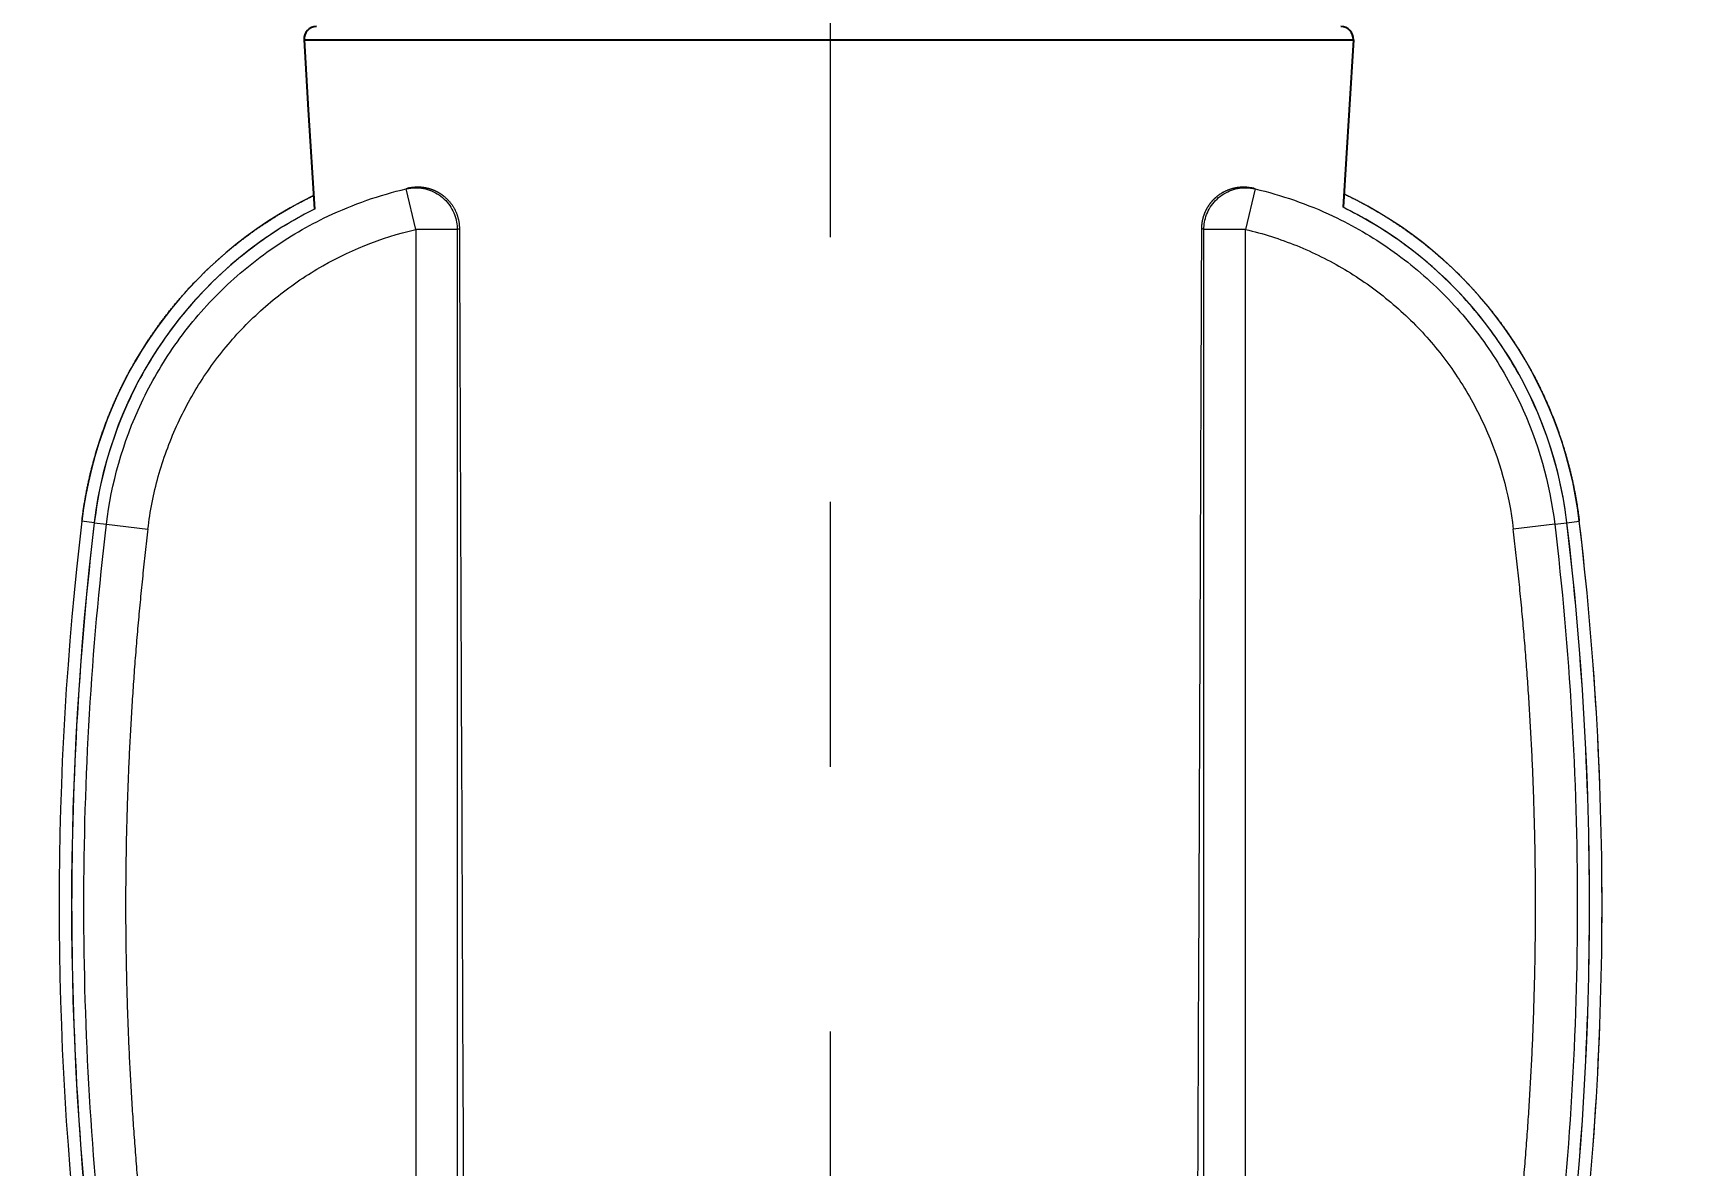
# Model space of a CAD drawing. Extents: x 0 to 3160, y 0 to 2315.
# Drawn here: x 2067.59 to 2107.38, y 831.6 to 858.77 of the extents above; entities that cross this region are included whole.
import ezdxf

# ---------------------------------------------------------------- set-up
doc = ezdxf.new("R2010")
doc.units = 0
doc.header["$LTSCALE"] = 4
doc.header["$MEASUREMENT"] = 0
doc.header["$PDMODE"] = 3
doc.header["$PDSIZE"] = -10
doc.linetypes.add('CENTER2', pattern=[28.575, 19.05, -3.175, 3.175, -3.175])
doc.layers.get('0').update_dxf_attribs({"linetype": 'CONTINUOUS'})
doc.layers.get('DEFPOINTS').update_dxf_attribs({"linetype": 'CONTINUOUS'})
doc.layers.add('1', color=7, linetype='CONTINUOUS', true_color=0xffffff)
doc.layers.add('Cneter', color=1, linetype='CENTER2', lineweight=13)
doc.layers.add('DEF_LAYER_ASSEM_MEMBER', color=7, linetype='CONTINUOUS')
doc.styles.add('Daelim Dimension', font='')
doc.styles.get('Daelim Dimension').set_extended_font_data('나눔고딕')
doc.dimstyles.new('DEFAULT', dxfattribs={"dimscale": 2, "dimtxt": 2, "dimasz": 2, "dimexe": 0, "dimexo": 2, "dimgap": 1, "dimtad": 1, "dimdec": 1, "dimzin": 9, "dimdsep": 46, "dimtxsty": 'Daelim Dimension', "dimcen": 0.5, "dimclrd": 252, "dimclre": 252, "dimclrt": 3, "dimadec": 1, "dimazin": 0, "dimtfac": 1, "dimtdec": 1, "dimtix": 1, "dimtmove": 0, "dimatfit": 3, "dimfxl": 1, "dimtolj": 1, "dimtzin": 1, "dimlwd": 9, "dimlwe": 9, "dimarcsym": 0})

# ---------------------------------------------------------------- blocks, each defined once
blk = doc.blocks.new('*D2')
at = {"color": 5, "lineweight": 9, "ltscale": 0.5, "transparency": 16777216}
for p, q in [((1734.296, 1336.521), (2418.23, 1336.521)), ((2416.23, 491.877), (2416.23, 1328.521)), ((2218.41, 483.877), (2418.23, 483.877))]:
    blk.add_line(p, q, dxfattribs=at)
at = {"color": 5, "ltscale": 0.5, "transparency": 16777216}
for points in [[(2414.897, 1328.521), (2417.563, 1328.521), (2416.23, 1336.521)], [(2414.897, 491.877), (2417.563, 491.877), (2416.23, 483.877)]]:
    blk.add_solid(points, dxfattribs=at)
at = {"layer": 'DEFPOINTS', "color": 0, "ltscale": 0.5, "transparency": 16777216}
for p in [(1730.296, 1336.521), (2416.23, 1336.521), (2214.41, 483.877)]:
    blk.add_point(p, dxfattribs=at)
at = {"color": 7, "ltscale": 0.5, "transparency": 16777216, "insert": (2400.525, 908.488), "char_height": 20, "attachment_point": 5, "rotation": 90, "style": 'Daelim Dimension'}
blk.add_mtext('\\A1;(1140)', dxfattribs=at)

msp = doc.modelspace()

# ---------------------------------------------------------------- linework, layer by layer
at = {"layer": '1', "color": 7, "linetype": 'Continuous', "lineweight": 13}
for p, q in [((2076.761, 854.065), (2076.532, 855.039)), ((2096.888, 855.039), (2096.659, 854.065)), ((2076.761, 854.065), (2076.761, 821.657)), ((2077.759, 854.065), (2076.761, 854.065)), ((2077.759, 854.065), (2077.809, 854.086)), ((2077.759, 854.065), (2077.759, 821.657)), ((2095.66, 854.065), (2095.61, 854.086)), ((2095.66, 821.657), (2095.66, 854.065)), ((2096.659, 854.065), (2095.66, 854.065)), ((2096.659, 821.657), (2096.659, 854.065)), ((2069.053, 847.031), (2068.757, 847.066)), ((2069.054, 847.031), (2069.053, 847.031)), ((2069.056, 847.031), (2069.348, 846.996)), ((2069.348, 846.996), (2070.341, 846.878)), ((2104.072, 846.996), (2103.079, 846.878)), ((2104.072, 846.996), (2104.364, 847.031)), ((2104.366, 847.031), (2104.662, 847.066)), ((2104.366, 847.031), (2104.366, 847.031))]:
    msp.add_line(p, q, dxfattribs=at)
at = {"layer": '1', "color": 7, "linetype": 'Continuous', "lineweight": 18}
for centre, radius, start, end in [((2078.685, 845.886), 9.998, 115.9375, 173.2182), ((2094.734, 845.886), 9.998, 6.7818, 64.6239), ((2146.163, 837.861), 77.951, 173.21815, 186.78185), ((2027.257, 837.861), 77.951, 0, 6.78185), ((2027.257, 837.861), 77.951, 353.21815, 0)]:
    msp.add_arc(centre, radius, start, end, dxfattribs=at)
at = {"layer": '1', "color": 7, "linetype": 'Continuous', "lineweight": 13}
for centre, radius, start, end in [((2078.685, 845.886), 9.7, 116.6663, 173.2182), ((2094.734, 845.886), 9.7, 6.7818, 63.9154), ((2146.163, 837.861), 77.653, 173.21815, 186.78185), ((2027.257, 837.861), 77.653, 353.21815, 6.78185), ((2027.257, 837.861), 77.951, 353.21815, 6.78185)]:
    msp.add_arc(centre, radius, start, end, dxfattribs=at)
at = {"layer": '1', "color": 7, "linetype": 'Continuous', "lineweight": 18}
for points, knots in [([(2068.758, 847.068), (2068.76, 847.085), (2068.764, 847.12), (2068.771, 847.172), (2068.778, 847.224), (2068.785, 847.276), (2068.792, 847.328), (2068.8, 847.38), (2068.808, 847.432), (2068.816, 847.484), (2068.825, 847.536), (2068.834, 847.587), (2068.843, 847.639), (2068.852, 847.691), (2068.862, 847.742), (2068.871, 847.794), (2068.882, 847.845), (2068.892, 847.897), (2068.903, 847.948), (2068.914, 848), (2068.925, 848.051), (2068.936, 848.102), (2068.948, 848.153), (2068.96, 848.204), (2068.972, 848.255), (2068.985, 848.306), (2068.998, 848.357), (2069.011, 848.408), (2069.024, 848.458), (2069.038, 848.509), (2069.052, 848.559), (2069.066, 848.61), (2069.08, 848.66), (2069.095, 848.71), (2069.11, 848.76), (2069.125, 848.81), (2069.14, 848.86), (2069.156, 848.91), (2069.172, 848.96), (2069.188, 849.009), (2069.204, 849.059), (2069.221, 849.108), (2069.238, 849.158), (2069.255, 849.207), (2069.273, 849.256), (2069.29, 849.305), (2069.308, 849.354), (2069.326, 849.402), (2069.345, 849.451), (2069.363, 849.499), (2069.382, 849.548), (2069.401, 849.596), (2069.421, 849.644), (2069.44, 849.692), (2069.46, 849.739), (2069.48, 849.787), (2069.5, 849.834), (2069.521, 849.882), (2069.542, 849.929), (2069.562, 849.976), (2069.584, 850.023), (2069.605, 850.07), (2069.627, 850.116), (2069.648, 850.163), (2069.671, 850.209), (2069.693, 850.255), (2069.715, 850.301), (2069.738, 850.347), (2069.761, 850.393), (2069.784, 850.438), (2069.807, 850.484), (2069.831, 850.529), (2069.855, 850.574), (2069.879, 850.619), (2069.903, 850.663), (2069.927, 850.708), (2069.952, 850.752), (2069.976, 850.796), (2070.001, 850.84), (2070.026, 850.884), (2070.052, 850.927), (2070.077, 850.971), (2070.103, 851.014), (2070.129, 851.057), (2070.155, 851.1), (2070.181, 851.143), (2070.207, 851.185), (2070.234, 851.228), (2070.261, 851.27), (2070.288, 851.312), (2070.315, 851.353), (2070.342, 851.395), (2070.37, 851.436), (2070.397, 851.477), (2070.425, 851.518), (2070.453, 851.559), (2070.481, 851.6), (2070.509, 851.64), (2070.538, 851.68), (2070.566, 851.72), (2070.595, 851.76), (2070.624, 851.8), (2070.653, 851.839), (2070.682, 851.878), (2070.712, 851.917), (2070.741, 851.956), (2070.771, 851.994), (2070.8, 852.033), (2070.83, 852.071), (2070.86, 852.109), (2070.89, 852.147), (2070.921, 852.184), (2070.951, 852.221), (2070.982, 852.258), (2071.012, 852.295), (2071.043, 852.332), (2071.074, 852.368), (2071.105, 852.405), (2071.136, 852.441), (2071.167, 852.476), (2071.199, 852.512), (2071.23, 852.547), (2071.262, 852.583), (2071.293, 852.618), (2071.325, 852.652), (2071.357, 852.687), (2071.389, 852.721), (2071.421, 852.755), (2071.453, 852.789), (2071.486, 852.823), (2071.518, 852.856), (2071.55, 852.889), (2071.583, 852.922), (2071.624, 852.963), (2071.673, 853.013), (2071.732, 853.07), (2071.791, 853.127), (2071.851, 853.183), (2071.911, 853.239), (2071.973, 853.295), (2072.035, 853.351), (2072.097, 853.406), (2072.16, 853.461), (2072.224, 853.516), (2072.289, 853.57), (2072.354, 853.623), (2072.42, 853.677), (2072.486, 853.73), (2072.553, 853.782), (2072.621, 853.835), (2072.69, 853.886), (2072.759, 853.938), (2072.828, 853.988), (2072.899, 854.039), (2072.969, 854.089), (2073.041, 854.138), (2073.113, 854.187), (2073.186, 854.235), (2073.259, 854.283), (2073.333, 854.33), (2073.408, 854.377), (2073.483, 854.423), (2073.558, 854.469), (2073.635, 854.514), (2073.712, 854.559), (2073.789, 854.603), (2073.867, 854.646), (2073.945, 854.688), (2074.024, 854.731), (2074.104, 854.772), (2074.184, 854.813), (2074.253, 854.847), (2074.296, 854.868), (2074.312, 854.876)], [0, 0, 0, 0, 0.0045627, 0.0091262, 0.0136905, 0.0182554, 0.022821, 0.027387, 0.0319535, 0.0365204, 0.0410875, 0.0456548, 0.0502222, 0.0547897, 0.059357, 0.0639243, 0.0684913, 0.073058, 0.0776244, 0.0821902, 0.0867556, 0.0913203, 0.0958843, 0.1004475, 0.1050098, 0.1095712, 0.1141315, 0.1186907, 0.1232487, 0.1278055, 0.1323608, 0.1369148, 0.1414672, 0.146018, 0.1505671, 0.1551144, 0.1596599, 0.1642034, 0.168745, 0.1732844, 0.1778217, 0.1823567, 0.1868894, 0.1914196, 0.1959474, 0.2004726, 0.2049951, 0.2095149, 0.2140319, 0.218546, 0.2230572, 0.2275653, 0.2320702, 0.236572, 0.2410705, 0.2455656, 0.2500572, 0.2545454, 0.25903, 0.2635109, 0.267988, 0.2724614, 0.2769308, 0.2813963, 0.2858577, 0.290315, 0.2947681, 0.2992169, 0.3036614, 0.3081015, 0.3125371, 0.3169681, 0.3213945, 0.3258162, 0.3302331, 0.3346452, 0.3390523, 0.3434544, 0.3478515, 0.3522434, 0.3566302, 0.3610117, 0.3653878, 0.3697585, 0.3741238, 0.3784835, 0.3828376, 0.387186, 0.3915287, 0.3958656, 0.4001966, 0.4045217, 0.4088407, 0.4131537, 0.4174606, 0.4217613, 0.4260557, 0.4303438, 0.4346256, 0.4389009, 0.4431696, 0.4474319, 0.4516875, 0.4559364, 0.4601786, 0.464414, 0.4686426, 0.4728642, 0.4770789, 0.4812865, 0.4854871, 0.4896806, 0.4938668, 0.4980458, 0.5022175, 0.5063819, 0.5105388, 0.5146883, 0.5188303, 0.5229648, 0.5270916, 0.5312108, 0.5353222, 0.5394259, 0.5435218, 0.5476099, 0.55169, 0.5557622, 0.5598265, 0.5638826, 0.5679307, 0.5719707, 0.5760024, 0.580026, 0.5871142, 0.5942278, 0.6013664, 0.6085299, 0.6157179, 0.6229303, 0.6301667, 0.6374269, 0.6447106, 0.6520175, 0.6593475, 0.6667, 0.674075, 0.6814721, 0.6888909, 0.6963312, 0.7037927, 0.711275, 0.7187778, 0.7263009, 0.7338438, 0.7414062, 0.7489879, 0.7565884, 0.7642074, 0.7718446, 0.7794995, 0.7871719, 0.7948614, 0.8025676, 0.8102901, 0.8180286, 0.8257826, 0.8335518, 0.8413359, 0.8491343, 0.8569468, 0.8647729, 0.8694271, 0.8694271, 0.8694271, 0.8694271]), ([(2076.588, 855.06), (2076.593, 855.062), (2076.604, 855.064), (2076.62, 855.067), (2076.636, 855.07), (2076.652, 855.073), (2076.668, 855.075), (2076.684, 855.077), (2076.7, 855.079), (2076.716, 855.081), (2076.731, 855.082), (2076.747, 855.083), (2076.763, 855.084), (2076.778, 855.085), (2076.794, 855.085), (2076.809, 855.085), (2076.824, 855.085), (2076.839, 855.085), (2076.854, 855.084), (2076.869, 855.084), (2076.884, 855.083), (2076.899, 855.081), (2076.914, 855.08), (2076.928, 855.078), (2076.943, 855.076), (2076.957, 855.074), (2076.971, 855.072), (2076.985, 855.07), (2076.999, 855.067), (2077.013, 855.064), (2077.026, 855.061), (2077.04, 855.058), (2077.053, 855.055), (2077.067, 855.052), (2077.08, 855.048), (2077.093, 855.044), (2077.106, 855.04), (2077.118, 855.036), (2077.131, 855.032), (2077.143, 855.028), (2077.156, 855.023), (2077.168, 855.019), (2077.18, 855.014), (2077.192, 855.009), (2077.204, 855.004), (2077.215, 854.999), (2077.227, 854.994), (2077.238, 854.989), (2077.249, 854.983), (2077.26, 854.978), (2077.271, 854.972), (2077.281, 854.967), (2077.292, 854.961), (2077.302, 854.955), (2077.313, 854.949), (2077.323, 854.943), (2077.333, 854.937), (2077.343, 854.931), (2077.352, 854.925), (2077.362, 854.919), (2077.371, 854.912), (2077.38, 854.906), (2077.389, 854.9), (2077.398, 854.893), (2077.407, 854.887), (2077.416, 854.88), (2077.424, 854.874), (2077.438, 854.863), (2077.457, 854.847), (2077.48, 854.827), (2077.503, 854.805), (2077.525, 854.783), (2077.547, 854.761), (2077.567, 854.737), (2077.587, 854.714), (2077.606, 854.689), (2077.625, 854.664), (2077.642, 854.638), (2077.659, 854.612), (2077.675, 854.586), (2077.69, 854.559), (2077.704, 854.531), (2077.718, 854.503), (2077.73, 854.475), (2077.742, 854.446), (2077.752, 854.417), (2077.762, 854.388), (2077.771, 854.359), (2077.779, 854.329), (2077.786, 854.299), (2077.792, 854.269), (2077.798, 854.238), (2077.802, 854.208), (2077.805, 854.177), (2077.807, 854.147), (2077.809, 854.116), (2077.809, 854.096), (2077.809, 854.086)], [0, 0, 0, 0, 0.009216, 0.018382, 0.027497, 0.036562, 0.045576, 0.05454, 0.063454, 0.072317, 0.081129, 0.089891, 0.098602, 0.107263, 0.115874, 0.124434, 0.132943, 0.141402, 0.149811, 0.158169, 0.166476, 0.174733, 0.18294, 0.191096, 0.199201, 0.207256, 0.215261, 0.223215, 0.231119, 0.238972, 0.246774, 0.254526, 0.262228, 0.269879, 0.27748, 0.28503, 0.292529, 0.299979, 0.307377, 0.314726, 0.322024, 0.329271, 0.336468, 0.343614, 0.35071, 0.357756, 0.364751, 0.371696, 0.37859, 0.385434, 0.392227, 0.398971, 0.405663, 0.412305, 0.418897, 0.425439, 0.43193, 0.438371, 0.444761, 0.451101, 0.45739, 0.46363, 0.469819, 0.475957, 0.482045, 0.488083, 0.494071, 0.500008, 0.51743, 0.534838, 0.552232, 0.569613, 0.586981, 0.604335, 0.621675, 0.639003, 0.656317, 0.673618, 0.690907, 0.708182, 0.725445, 0.742696, 0.759933, 0.777158, 0.794371, 0.811572, 0.828761, 0.845937, 0.863102, 0.880254, 0.897395, 0.914525, 0.931642, 0.948749, 0.965844, 0.982927, 1, 1, 1, 1]), ([(2095.61, 854.086), (2095.61, 854.091), (2095.61, 854.101), (2095.611, 854.116), (2095.611, 854.131), (2095.612, 854.147), (2095.613, 854.162), (2095.614, 854.177), (2095.616, 854.193), (2095.618, 854.208), (2095.62, 854.223), (2095.622, 854.238), (2095.624, 854.253), (2095.627, 854.269), (2095.63, 854.284), (2095.633, 854.299), (2095.637, 854.314), (2095.64, 854.329), (2095.644, 854.344), (2095.648, 854.358), (2095.653, 854.373), (2095.657, 854.388), (2095.662, 854.403), (2095.667, 854.417), (2095.672, 854.432), (2095.678, 854.446), (2095.683, 854.461), (2095.689, 854.475), (2095.695, 854.489), (2095.702, 854.503), (2095.708, 854.517), (2095.715, 854.531), (2095.722, 854.545), (2095.729, 854.558), (2095.737, 854.572), (2095.744, 854.586), (2095.752, 854.599), (2095.76, 854.612), (2095.769, 854.625), (2095.777, 854.638), (2095.786, 854.651), (2095.795, 854.664), (2095.804, 854.676), (2095.813, 854.689), (2095.823, 854.701), (2095.832, 854.713), (2095.842, 854.725), (2095.852, 854.737), (2095.862, 854.749), (2095.873, 854.761), (2095.883, 854.772), (2095.894, 854.783), (2095.905, 854.794), (2095.916, 854.805), (2095.928, 854.816), (2095.939, 854.827), (2095.951, 854.837), (2095.963, 854.847), (2095.975, 854.857), (2095.988, 854.868), (2096.003, 854.88), (2096.019, 854.892), (2096.036, 854.904), (2096.053, 854.916), (2096.071, 854.928), (2096.09, 854.939), (2096.109, 854.951), (2096.128, 854.962), (2096.148, 854.972), (2096.169, 854.983), (2096.19, 854.993), (2096.212, 855.002), (2096.234, 855.012), (2096.256, 855.021), (2096.279, 855.029), (2096.303, 855.037), (2096.327, 855.045), (2096.352, 855.052), (2096.377, 855.058), (2096.403, 855.064), (2096.429, 855.069), (2096.455, 855.073), (2096.482, 855.077), (2096.51, 855.08), (2096.537, 855.083), (2096.565, 855.084), (2096.594, 855.085), (2096.623, 855.085), (2096.652, 855.085), (2096.681, 855.083), (2096.711, 855.08), (2096.741, 855.077), (2096.771, 855.072), (2096.801, 855.067), (2096.821, 855.063), (2096.832, 855.06)], [0, 0, 0, 0, 0.008534, 0.017071, 0.025611, 0.034154, 0.042699, 0.051248, 0.059799, 0.068353, 0.07691, 0.08547, 0.094033, 0.102599, 0.111168, 0.119739, 0.128314, 0.136892, 0.145472, 0.154056, 0.162643, 0.171232, 0.179825, 0.188421, 0.19702, 0.205621, 0.214226, 0.222835, 0.231446, 0.24006, 0.248678, 0.257298, 0.265922, 0.274549, 0.283179, 0.291813, 0.300449, 0.309089, 0.317732, 0.326378, 0.335028, 0.343681, 0.352337, 0.360996, 0.369659, 0.378325, 0.386994, 0.395667, 0.404343, 0.413023, 0.421705, 0.430392, 0.439081, 0.447774, 0.456471, 0.465171, 0.473874, 0.482581, 0.491291, 0.500005, 0.51124, 0.522655, 0.534249, 0.546023, 0.557975, 0.570106, 0.582417, 0.594907, 0.607577, 0.620425, 0.633454, 0.646661, 0.660048, 0.673615, 0.687361, 0.701286, 0.715391, 0.729676, 0.74414, 0.758784, 0.773608, 0.788611, 0.803794, 0.819156, 0.834698, 0.85042, 0.866322, 0.882403, 0.898664, 0.915104, 0.931724, 0.948524, 0.965503, 0.982662, 1, 1, 1, 1]), ([(2099.019, 854.919), (2099.032, 854.913), (2099.06, 854.899), (2099.104, 854.878), (2099.15, 854.855), (2099.196, 854.833), (2099.241, 854.81), (2099.287, 854.787), (2099.332, 854.763), (2099.377, 854.74), (2099.422, 854.716), (2099.467, 854.692), (2099.512, 854.668), (2099.556, 854.644), (2099.6, 854.619), (2099.645, 854.594), (2099.689, 854.57), (2099.732, 854.544), (2099.776, 854.519), (2099.819, 854.494), (2099.863, 854.468), (2099.906, 854.442), (2099.949, 854.416), (2099.991, 854.39), (2100.034, 854.363), (2100.076, 854.337), (2100.118, 854.31), (2100.16, 854.283), (2100.202, 854.256), (2100.243, 854.229), (2100.285, 854.201), (2100.326, 854.173), (2100.367, 854.146), (2100.408, 854.118), (2100.448, 854.09), (2100.489, 854.061), (2100.529, 854.033), (2100.569, 854.004), (2100.609, 853.976), (2100.648, 853.947), (2100.688, 853.918), (2100.727, 853.889), (2100.766, 853.859), (2100.804, 853.83), (2100.843, 853.8), (2100.881, 853.77), (2100.92, 853.741), (2100.957, 853.711), (2100.995, 853.68), (2101.033, 853.65), (2101.07, 853.62), (2101.107, 853.589), (2101.144, 853.558), (2101.181, 853.528), (2101.217, 853.497), (2101.253, 853.466), (2101.289, 853.435), (2101.325, 853.403), (2101.361, 853.372), (2101.396, 853.341), (2101.431, 853.309), (2101.466, 853.277), (2101.501, 853.246), (2101.535, 853.214), (2101.57, 853.182), (2101.604, 853.15), (2101.638, 853.117), (2101.671, 853.085), (2101.705, 853.053), (2101.738, 853.02), (2101.771, 852.988), (2101.812, 852.947), (2101.861, 852.897), (2101.918, 852.839), (2101.975, 852.78), (2102.032, 852.72), (2102.088, 852.659), (2102.144, 852.598), (2102.2, 852.536), (2102.255, 852.474), (2102.31, 852.41), (2102.364, 852.346), (2102.418, 852.282), (2102.472, 852.217), (2102.526, 852.151), (2102.579, 852.084), (2102.631, 852.017), (2102.683, 851.95), (2102.735, 851.881), (2102.786, 851.812), (2102.837, 851.742), (2102.887, 851.672), (2102.937, 851.601), (2102.987, 851.53), (2103.036, 851.458), (2103.084, 851.385), (2103.132, 851.311), (2103.179, 851.237), (2103.226, 851.163), (2103.272, 851.088), (2103.318, 851.012), (2103.363, 850.936), (2103.407, 850.859), (2103.451, 850.782), (2103.495, 850.704), (2103.537, 850.625), (2103.579, 850.546), (2103.621, 850.467), (2103.661, 850.387), (2103.702, 850.306), (2103.741, 850.225), (2103.78, 850.144), (2103.818, 850.062), (2103.855, 849.98), (2103.892, 849.897), (2103.928, 849.813), (2103.964, 849.73), (2103.998, 849.645), (2104.032, 849.561), (2104.065, 849.476), (2104.098, 849.39), (2104.129, 849.305), (2104.16, 849.218), (2104.19, 849.132), (2104.22, 849.045), (2104.248, 848.958), (2104.276, 848.87), (2104.303, 848.782), (2104.329, 848.694), (2104.355, 848.606), (2104.379, 848.517), (2104.403, 848.428), (2104.426, 848.338), (2104.449, 848.249), (2104.47, 848.159), (2104.49, 848.069), (2104.51, 847.979), (2104.529, 847.888), (2104.547, 847.798), (2104.564, 847.707), (2104.581, 847.616), (2104.596, 847.525), (2104.611, 847.434), (2104.625, 847.343), (2104.638, 847.251), (2104.65, 847.16), (2104.658, 847.099), (2104.661, 847.068)], [0.0415844, 0.0415844, 0.0415844, 0.0415844, 0.0456653, 0.0505311, 0.0553923, 0.0602488, 0.0651007, 0.0699477, 0.0747898, 0.079627, 0.0844591, 0.0892861, 0.0941079, 0.0989243, 0.1037355, 0.1085411, 0.1133413, 0.1181359, 0.1229248, 0.1277079, 0.1324853, 0.1372567, 0.1420222, 0.1467816, 0.151535, 0.1562821, 0.161023, 0.1657575, 0.1704857, 0.1752074, 0.1799225, 0.184631, 0.1893328, 0.1940279, 0.1987162, 0.2033976, 0.208072, 0.2127394, 0.2173997, 0.2220529, 0.2266989, 0.2313375, 0.2359689, 0.2405928, 0.2452092, 0.2498181, 0.2544195, 0.2590131, 0.2635991, 0.2681772, 0.2727475, 0.27731, 0.2818644, 0.2864109, 0.2909493, 0.2954795, 0.3000016, 0.3045154, 0.3090209, 0.3135181, 0.3180069, 0.3224872, 0.326959, 0.3314223, 0.3358769, 0.3403228, 0.3447601, 0.3491886, 0.3536082, 0.358019, 0.3624209, 0.3668138, 0.3745517, 0.3823172, 0.3901101, 0.3979302, 0.405777, 0.4136504, 0.42155, 0.4294757, 0.437427, 0.4454036, 0.4534053, 0.4614318, 0.4694827, 0.4775578, 0.4856565, 0.4937788, 0.5019241, 0.5100922, 0.5182827, 0.5264953, 0.5347295, 0.5429851, 0.5512617, 0.5595588, 0.5678761, 0.5762132, 0.5845698, 0.5929454, 0.6013397, 0.6097521, 0.6181824, 0.6266302, 0.6350949, 0.6435762, 0.6520737, 0.6605869, 0.6691154, 0.6776588, 0.6862166, 0.6947884, 0.7033737, 0.7119721, 0.7205832, 0.7292065, 0.7378415, 0.7464877, 0.7551448, 0.7638123, 0.7724896, 0.7811763, 0.7898719, 0.7985761, 0.8072882, 0.8160078, 0.8247345, 0.8334677, 0.842207, 0.8509519, 0.8597018, 0.8684565, 0.8772152, 0.8859776, 0.8947432, 0.9035114, 0.9122818, 0.921054, 0.9298274, 0.9386015, 0.9473758, 0.9561499, 0.9649233, 0.9736955, 0.982466, 0.9912343, 1, 1, 1, 1]), ([(2074.332, 854.551), (2073.91, 854.339), (2073.499, 854.094), (2072.651, 853.497), (2072.221, 853.135), (2071.429, 852.343), (2071.068, 851.913), (2070.429, 851.003), (2070.152, 850.525), (2069.455, 849.051), (2069.174, 848.022), (2069.056, 847.031)], [0.2669193, 0.2669193, 0.2669193, 0.2669193, 0.375, 0.375, 0.5, 0.5, 0.625, 0.625, 0.75, 0.75, 1, 1, 1, 1]), ([(2104.364, 847.031), (2104.246, 848.024), (2103.964, 849.054), (2103.265, 850.528), (2102.988, 851.007), (2102.349, 851.916), (2101.987, 852.347), (2101.195, 853.139), (2100.765, 853.5), (2099.891, 854.114), (2099.45, 854.374), (2098.999, 854.595)], [0, 0, 0, 0, 0.25, 0.25, 0.375, 0.375, 0.5, 0.5, 0.625, 0.625, 0.7403334, 0.7403334, 0.7403334, 0.7403334]), ([(2069.056, 847.031), (2068.695, 843.995), (2068.512, 840.928), (2068.512, 834.794), (2068.695, 831.726), (2069.056, 828.691)], [0, 0, 0, 0, 0.5, 0.5, 1, 1, 1, 1]), ([(2104.364, 828.691), (2104.725, 831.726), (2104.907, 834.794), (2104.907, 840.928), (2104.725, 843.995), (2104.364, 847.031)], [0, 0, 0, 0, 0.5, 0.5, 1, 1, 1, 1])]:
    msp.add_open_spline(points, degree=3, knots=knots, dxfattribs=at)
at = {"layer": '1', "color": 7, "linetype": 'Continuous', "lineweight": 13}
for points, degree, knots in [([(2069.348, 846.996), (2069.462, 847.957), (2069.735, 848.955), (2070.411, 850.384), (2070.68, 850.848), (2071.299, 851.73), (2071.649, 852.147), (2072.417, 852.915), (2072.834, 853.266), (2073.716, 853.887), (2074.18, 854.156), (2075.27, 854.673), (2075.902, 854.89), (2076.532, 855.038)], 3, [0, 0, 0, 0, 0.274507, 0.274507, 0.41176, 0.41176, 0.549014, 0.549014, 0.686267, 0.686267, 0.823521, 0.823521, 1, 1, 1, 1]), ([(2076.532, 855.039), (2076.567, 855.047), (2076.604, 855.054), (2076.681, 855.063), (2076.72, 855.065), (2076.761, 855.065)], 3, [0, 0, 0, 0, 0.5, 0.5, 1, 1, 1, 1]), ([(2076.761, 855.065), (2076.822, 855.065), (2076.886, 855.059), (2077.014, 855.034), (2077.079, 855.015), (2077.204, 854.963), (2077.265, 854.93), (2077.379, 854.853), (2077.433, 854.808), (2077.528, 854.708), (2077.57, 854.654), (2077.642, 854.54), (2077.671, 854.48), (2077.717, 854.36), (2077.733, 854.299), (2077.754, 854.18), (2077.759, 854.122), (2077.759, 854.065)], 3, [0, 0, 0, 0, 0.125, 0.125, 0.25, 0.25, 0.375, 0.375, 0.5, 0.5, 0.625, 0.625, 0.75, 0.75, 0.875, 0.875, 1, 1, 1, 1]), ([(2095.66, 854.065), (2095.66, 854.122), (2095.665, 854.18), (2095.686, 854.299), (2095.702, 854.36), (2095.748, 854.48), (2095.778, 854.54), (2095.849, 854.654), (2095.891, 854.708), (2095.987, 854.808), (2096.04, 854.853), (2096.154, 854.93), (2096.215, 854.963), (2096.341, 855.015), (2096.405, 855.034), (2096.533, 855.059), (2096.597, 855.065), (2096.659, 855.065)], 3, [0, 0, 0, 0, 0.125, 0.125, 0.25, 0.25, 0.375, 0.375, 0.5, 0.5, 0.625, 0.625, 0.75, 0.75, 0.875, 0.875, 1, 1, 1, 1]), ([(2096.659, 855.065), (2096.699, 855.065), (2096.738, 855.063), (2096.815, 855.054), (2096.852, 855.047), (2096.888, 855.039)], 3, [0, 0, 0, 0, 0.5, 0.5, 1, 1, 1, 1]), ([(2096.888, 855.038), (2097.516, 854.89), (2098.147, 854.674), (2099.236, 854.158), (2099.7, 853.889), (2100.582, 853.269), (2100.999, 852.919), (2101.767, 852.151), (2102.118, 851.733), (2102.737, 850.851), (2103.007, 850.387), (2103.684, 848.958), (2103.957, 847.959), (2104.072, 846.996)], 3, [0, 0, 0, 0, 0.176378, 0.176378, 0.313648, 0.313648, 0.450918, 0.450918, 0.588189, 0.588189, 0.725459, 0.725459, 1, 1, 1, 1]), ([(2070.341, 846.878), (2070.392, 847.306), (2070.475, 847.727), (2070.705, 848.554), (2070.853, 848.961), (2071.205, 849.738), (2071.409, 850.111), (2071.874, 850.826), (2072.138, 851.171), (2072.708, 851.808), (2073.015, 852.102), (2073.508, 852.508), (2073.678, 852.637), (2074.028, 852.884), (2074.21, 853.001), (2075.133, 853.549), (2075.921, 853.868), (2076.761, 854.065)], 3, [0, 0, 0, 0, 0.125, 0.125, 0.25, 0.25, 0.375, 0.375, 0.5, 0.5, 0.625, 0.625, 0.6875, 0.6875, 0.75, 0.75, 1, 1, 1, 1]), ([(2077.809, 854.086), (2077.83, 848.666), (2077.852, 843.247), (2077.897, 832.413), (2077.92, 826.997), (2077.945, 821.584)], 3, [0, 0, 0, 0, 0.5, 0.5, 1, 1, 1, 1]), ([(2095.475, 821.584), (2095.499, 826.997), (2095.523, 832.413), (2095.568, 843.247), (2095.589, 848.666), (2095.61, 854.086)], 3, [0, 0, 0, 0, 0.5, 0.5, 1, 1, 1, 1]), ([(2096.659, 854.065), (2097.078, 853.967), (2097.487, 853.837), (2098.284, 853.514), (2098.671, 853.322), (2099.403, 852.885), (2099.751, 852.64), (2100.409, 852.098), (2100.722, 851.797), (2101.291, 851.159), (2101.549, 850.82), (2101.897, 850.285), (2102.006, 850.102), (2102.212, 849.726), (2102.308, 849.532), (2102.749, 848.554), (2102.977, 847.734), (2103.079, 846.878)], 3, [0, 0, 0, 0, 0.125, 0.125, 0.25, 0.25, 0.375, 0.375, 0.5, 0.5, 0.625, 0.625, 0.6875, 0.6875, 0.75, 0.75, 1, 1, 1, 1]), ([(2069.348, 828.726), (2068.988, 831.75), (2068.806, 834.805), (2068.806, 840.917), (2068.988, 843.972), (2069.348, 846.996)], 3, [0, 0, 0, 0, 0.5, 0.5, 1, 1, 1, 1]), ([(2070.341, 846.878), (2069.806, 842.384), (2069.806, 837.858), (2069.807, 833.335), (2070.341, 828.844)], 2, [0, 0, 0, 0.5, 0.5, 1, 1, 1]), ([(2103.079, 828.844), (2103.613, 833.338), (2103.613, 837.864), (2103.613, 842.387), (2103.079, 846.878)], 2, [0, 0, 0, 0.5, 0.5, 1, 1, 1]), ([(2104.072, 846.996), (2104.431, 843.972), (2104.613, 840.917), (2104.613, 834.805), (2104.431, 831.75), (2104.072, 828.726)], 3, [0, 0, 0, 0, 0.5, 0.5, 1, 1, 1, 1]), ([(2104.625, 847.064), (2104.631, 847.064), (2104.636, 847.065), (2104.648, 847.066), (2104.653, 847.067), (2104.66, 847.068), (2104.661, 847.068), (2104.661, 847.068)], 3, [0, 0, 0, 0, 0.234045, 0.234045, 0.617022, 0.617022, 1, 1, 1, 1])]:
    msp.add_open_spline(points, degree=degree, knots=knots, dxfattribs=at)
for points in [[(2076.588, 855.06), (2076.569, 855.053), (2076.55, 855.046), (2076.532, 855.039)], [(2096.888, 855.039), (2096.869, 855.046), (2096.85, 855.053), (2096.832, 855.06)]]:
    msp.add_open_spline(points, degree=3, dxfattribs=at)
at = {"layer": 'Cneter', "lineweight": 5, "ltscale": 0.5}
msp.add_line((2086.71, 796.727), (2086.71, 1088.075), dxfattribs=at)
at = {"layer": 'DEF_LAYER_ASSEM_MEMBER', "color": 7, "linetype": 'Continuous'}
for p, q in [((2074.084, 858.613), (2074.187, 856.931)), ((2099.245, 858.613), (2099.142, 856.931)), ((2074.187, 856.931), (2074.332, 854.551)), ((2099.142, 856.931), (2098.999, 854.595))]:
    msp.add_line(p, q, dxfattribs=at)
at = {"layer": 'DEF_LAYER_ASSEM_MEMBER', "color": 9, "linetype": 'Continuous'}
msp.add_line((2074.084, 858.613), (2099.245, 858.613), dxfattribs=at)
at = {"layer": 'DEF_LAYER_ASSEM_MEMBER', "color": 7, "linetype": 'Continuous'}
for centre, start, end in [((2074.383, 858.631), 90, 183.5), ((2098.945, 858.631), 356.5, 90)]:
    msp.add_arc(centre, 0.3, start, end, dxfattribs=at)

# ---------------------------------------------------------------- dimensions: what is measured, and where the dimension line sits
at = {"color": 5, "ltscale": 0.5}
dim = msp.add_linear_dim(base=(2416.23, 1336.521), p1=(2214.41, 483.877), p2=(1730.296, 1336.521), angle=90, text='(1140)', dimstyle='DEFAULT', override={"dimtxt": 10, "dimasz": 4, "dimexe": 1, "dimdec": 0, "dimclrd": 5, "dimclre": 5, "dimclrt": 7}, dxfattribs=at)
dim.commit()
dim.dimension.update_dxf_attribs({"geometry": '*D2', "text_midpoint": (2416.23, 908.488), "dimtype": 160})

doc.saveas('drawing.dxf')
